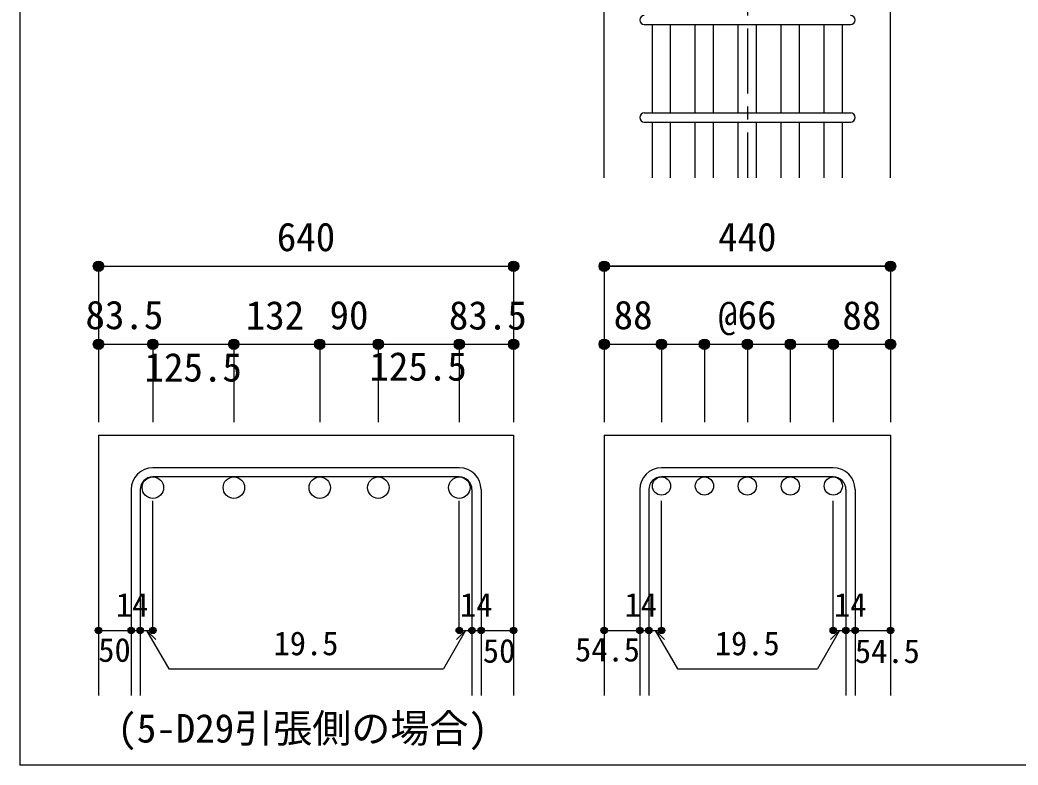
# Model space of a CAD drawing. Units: millimetres at full size, sheet at 1:20. Extents: x -3982 to 3969, y -2797 to 2801.
# Drawn here: x -3982 to -2448, y -2797 to -1651 of the extents above; entities that cross this region are included whole.
import ezdxf
from ezdxf.enums import TextEntityAlignment as Align

# ---------------------------------------------------------------- set-up
doc = ezdxf.new("R2010")
doc.units = ezdxf.units.MM
doc.header["$LTSCALE"] = 20
doc.header["$PDMODE"] = 32
doc.header["$PDSIZE"] = 10
doc.linetypes.add('CHAIN1', pattern=[8, 5, -1, 1, -1])
for name, color, linetype in [('6-1_躯体線', 2, 'Continuous'), ('6-5_梁主筋', 7, 'Continuous'), ('6-6_S.T.P.', 7, 'Continuous'), ('6-7_文字', 7, 'Continuous'), ('6-D_寸法', 4, 'Continuous'), ('F-0_枠', 6, 'Continuous')]:
    doc.layers.add(name, color=color, linetype=linetype)
doc.styles.add('ＭＳ ゴシック', font='')
doc.styles.get('ＭＳ ゴシック').set_extended_font_data('MS Gothic')

msp = doc.modelspace()

# ---------------------------------------------------------------- linework, layer by layer
at = {"layer": '6-1_躯体線'}
for p, q in [((-3083.87, -1893.84), (-3083.87, -1493.84)), ((-3861.15, -2289.67), (-3861.15, -2689.67)), ((-3861.15, -2289.67), (-3223.15, -2289.67)), ((-3223.15, -2289.67), (-3223.15, -2689.67)), ((-3083.87, -2289.67), (-3083.87, -2689.67)), ((-3083.87, -2289.67), (-2643.87, -2289.67)), ((-2643.87, -2289.67), (-2643.87, -2689.67))]:
    msp.add_line(p, q, dxfattribs=at)
msp.add_lwpolyline([(-2643.87, -1893.84), (-2643.87, -1493.84), (-2388.87, -1493.84)], dxfattribs=at)
at = {"layer": '6-5_梁主筋'}
for p, q in [((-3009.87, -1793.84), (-3009.87, -1657.84)), ((-2981.87, -1793.84), (-2981.87, -1657.84)), ((-2943.87, -1793.84), (-2943.87, -1657.84)), ((-2915.87, -1793.84), (-2915.87, -1657.84)), ((-2877.87, -1793.84), (-2877.87, -1657.84)), ((-2849.87, -1793.84), (-2849.87, -1657.84)), ((-2811.87, -1793.84), (-2811.87, -1657.84)), ((-2783.87, -1793.84), (-2783.87, -1657.84)), ((-2745.87, -1793.84), (-2745.87, -1657.84)), ((-2717.87, -1793.84), (-2717.87, -1657.84)), ((-3009.87, -1893.84), (-3009.87, -1807.84)), ((-2981.87, -1893.84), (-2981.87, -1807.84)), ((-2943.87, -1893.84), (-2943.87, -1807.84)), ((-2915.87, -1893.84), (-2915.87, -1807.84)), ((-2877.87, -1893.84), (-2877.87, -1807.84)), ((-2849.87, -1893.84), (-2849.87, -1807.84)), ((-2811.87, -1893.84), (-2811.87, -1807.84)), ((-2783.87, -1893.84), (-2783.87, -1807.84)), ((-2745.87, -1893.84), (-2745.87, -1807.84)), ((-2717.87, -1893.84), (-2717.87, -1807.84))]:
    msp.add_line(p, q, dxfattribs=at)
at = {"layer": '6-5_梁主筋', "color": 3}
for centre, radius in [((-3777.65, -2370.17), 16.5), ((-3653.15, -2370.17), 16.5), ((-3521.15, -2370.17), 16.5), ((-3431.15, -2370.17), 16.5), ((-3306.65, -2370.17), 16.5), ((-2995.87, -2367.67), 14), ((-2929.87, -2367.67), 14), ((-2863.87, -2367.67), 14), ((-2797.87, -2367.67), 14), ((-2731.87, -2367.67), 14)]:
    msp.add_circle(centre, radius, dxfattribs=at)
at = {"layer": '6-6_S.T.P.'}
for p, q in [((-3022.37, -1657.84), (-2705.37, -1657.84)), ((-3022.37, -1793.84), (-2705.37, -1793.84)), ((-3022.37, -1807.84), (-2705.37, -1807.84)), ((-3306.65, -2339.67), (-3777.65, -2339.67)), ((-2731.87, -2339.67), (-2995.87, -2339.67)), ((-3306.65, -2353.67), (-3777.65, -2353.67)), ((-2731.87, -2353.67), (-2995.87, -2353.67)), ((-3811.15, -2373.17), (-3811.15, -2689.67)), ((-3797.15, -2373.17), (-3797.15, -2689.67)), ((-3287.15, -2373.17), (-3287.15, -2689.67)), ((-3273.15, -2373.17), (-3273.15, -2689.67)), ((-3029.37, -2373.17), (-3029.37, -2689.67)), ((-3015.37, -2373.17), (-3015.37, -2689.67)), ((-2712.37, -2373.17), (-2712.37, -2689.67)), ((-2698.37, -2373.17), (-2698.37, -2689.67))]:
    msp.add_line(p, q, dxfattribs=at)
for centre, radius, start, end in [((-3022.37, -1650.84), 7, 90, 270), ((-2705.37, -1650.84), 7, 270, 90), ((-3022.37, -1800.84), 7, 90, 270), ((-2705.37, -1800.84), 7, 270, 90), ((-3777.65, -2373.17), 33.5, 90, 180), ((-3306.65, -2373.17), 33.5, 0, 90), ((-2995.87, -2373.17), 33.5, 90, 180), ((-2731.87, -2373.17), 33.5, 0, 90), ((-3777.65, -2373.17), 19.5, 90, 180), ((-3306.65, -2373.17), 19.5, 0, 90), ((-2995.87, -2373.17), 19.5, 90, 180), ((-2731.87, -2373.17), 19.5, 0, 90)]:
    msp.add_arc(centre, radius, start, end, dxfattribs=at)
at = {"layer": '6-D_寸法', "linetype": 'CHAIN1'}
msp.add_line((-2863.87, -543.84), (-2863.87, -1893.84), dxfattribs=at)
at = {"layer": '6-D_寸法'}
for p, q in [((-3861.15, -2029.67), (-3223.15, -2029.67)), ((-3861.15, -2029.67), (-3861.15, -2149.67)), ((-3861.15, -2029.67), (-3223.15, -2029.67)), ((-3223.15, -2029.67), (-3223.15, -2149.67)), ((-3083.87, -2029.67), (-3083.87, -2149.67)), ((-2643.87, -2029.67), (-3083.87, -2029.67)), ((-3083.87, -2029.67), (-2643.87, -2029.67)), ((-2643.87, -2029.67), (-2643.87, -2149.67)), ((-3861.15, -2149.67), (-3777.65, -2149.67)), ((-3861.15, -2149.67), (-3861.15, -2269.67)), ((-3777.65, -2149.67), (-3777.65, -2269.67)), ((-3777.65, -2149.67), (-3542.15, -2149.67)), ((-3653.15, -2149.67), (-3653.15, -2269.67)), ((-3542.15, -2149.67), (-3306.65, -2149.67)), ((-3521.15, -2149.67), (-3521.15, -2269.67)), ((-3431.15, -2149.67), (-3431.15, -2269.67)), ((-3306.65, -2149.67), (-3306.65, -2269.67)), ((-3306.65, -2149.67), (-3223.15, -2149.67)), ((-3223.15, -2149.67), (-3223.15, -2269.67)), ((-3083.87, -2149.67), (-2995.87, -2149.67)), ((-3083.87, -2149.67), (-3083.87, -2269.67)), ((-2995.87, -2149.67), (-2995.87, -2269.67)), ((-2995.87, -2149.67), (-2863.87, -2149.67)), ((-2929.87, -2149.67), (-2929.87, -2269.67)), ((-2863.87, -2149.67), (-2731.87, -2149.67)), ((-2863.87, -2149.67), (-2863.87, -2269.67)), ((-2797.87, -2149.67), (-2797.87, -2269.67)), ((-2731.87, -2149.67), (-2731.87, -2269.67)), ((-2731.87, -2149.67), (-2643.87, -2149.67)), ((-2643.87, -2149.67), (-2643.87, -2269.67)), ((-3777.65, -2589.67), (-3777.65, -2390.34)), ((-3306.65, -2589.67), (-3306.65, -2390.34)), ((-2995.87, -2589.67), (-2995.87, -2390.34)), ((-2731.87, -2589.67), (-2731.87, -2390.34)), ((-3861.15, -2589.67), (-3811.15, -2589.67)), ((-3811.15, -2589.67), (-3777.65, -2589.67)), ((-3787.4, -2589.67), (-3773.26, -2603.81)), ((-3787.4, -2589.67), (-3753.18, -2648.95)), ((-3296.9, -2589.67), (-3331.12, -2648.95)), ((-3296.9, -2589.67), (-3311.04, -2603.81)), ((-3306.65, -2589.67), (-3223.15, -2589.67)), ((-3287.15, -2589.67), (-3273.15, -2589.67)), ((-3083.87, -2589.67), (-3029.37, -2589.67)), ((-3029.37, -2589.67), (-2995.87, -2589.67)), ((-3005.62, -2589.67), (-2991.48, -2603.81)), ((-3005.62, -2589.67), (-2971.39, -2648.95)), ((-2722.12, -2589.67), (-2756.34, -2648.95)), ((-2722.12, -2589.67), (-2736.26, -2603.81)), ((-2731.87, -2589.67), (-2643.87, -2589.67)), ((-2712.37, -2589.67), (-2698.37, -2589.67)), ((-3753.18, -2648.95), (-3331.12, -2648.95)), ((-2971.39, -2648.95), (-2756.34, -2648.95))]:
    msp.add_line(p, q, dxfattribs=at)
for points in [[(-3223.15, -2029.67), (-3223.15, -2149.67), (-3223.15, -2269.67)], [(-2643.87, -2029.67), (-2643.87, -2149.67), (-2643.87, -2269.67)]]:
    msp.add_lwpolyline(points, dxfattribs=at)
for centre, radius in [((-3861.15, -2029.67), 8), ((-3861.15, -2029.67), 7.2), ((-3861.15, -2029.67), 6.4), ((-3861.15, -2029.67), 5.6), ((-3861.15, -2029.67), 4.8), ((-3223.15, -2029.67), 8), ((-3223.15, -2029.67), 7.2), ((-3223.15, -2029.67), 6.4), ((-3223.15, -2029.67), 5.6), ((-3223.15, -2029.67), 4.8), ((-3083.87, -2029.67), 8), ((-3083.87, -2029.67), 7.2), ((-3083.87, -2029.67), 6.4), ((-3083.87, -2029.67), 5.6), ((-3083.87, -2029.67), 4.8), ((-2643.87, -2029.67), 8), ((-2643.87, -2029.67), 7.2), ((-2643.87, -2029.67), 6.4), ((-2643.87, -2029.67), 5.6), ((-2643.87, -2029.67), 4.8), ((-3861.15, -2029.67), 4), ((-3861.15, -2029.67), 3.2), ((-3861.15, -2029.67), 2.4), ((-3861.15, -2029.67), 1.6), ((-3861.15, -2029.67), 0.8), ((-3223.15, -2029.67), 4), ((-3223.15, -2029.67), 3.2), ((-3223.15, -2029.67), 2.4), ((-3223.15, -2029.67), 1.6), ((-3223.15, -2029.67), 0.8), ((-3083.87, -2029.67), 4), ((-3083.87, -2029.67), 3.2), ((-3083.87, -2029.67), 2.4), ((-3083.87, -2029.67), 1.6), ((-3083.87, -2029.67), 0.8), ((-2643.87, -2029.67), 4), ((-2643.87, -2029.67), 3.2), ((-2643.87, -2029.67), 2.4), ((-2643.87, -2029.67), 1.6), ((-2643.87, -2029.67), 0.8), ((-3861.15, -2149.67), 8), ((-3861.15, -2149.67), 7.2), ((-3861.15, -2149.67), 6.4), ((-3861.15, -2149.67), 5.6), ((-3861.15, -2149.67), 4.8), ((-3861.15, -2149.67), 4), ((-3861.15, -2149.67), 3.2), ((-3861.15, -2149.67), 2.4), ((-3777.65, -2149.67), 8), ((-3777.65, -2149.67), 7.2), ((-3777.65, -2149.67), 6.4), ((-3777.65, -2149.67), 5.6), ((-3777.65, -2149.67), 4.8), ((-3777.65, -2149.67), 4), ((-3777.65, -2149.67), 3.2), ((-3777.65, -2149.67), 2.4), ((-3653.15, -2149.67), 8), ((-3653.15, -2149.67), 7.2), ((-3653.15, -2149.67), 6.4), ((-3653.15, -2149.67), 5.6), ((-3653.15, -2149.67), 4.8), ((-3653.15, -2149.67), 4), ((-3653.15, -2149.67), 3.2), ((-3653.15, -2149.67), 2.4), ((-3521.15, -2149.67), 8), ((-3521.15, -2149.67), 7.2), ((-3521.15, -2149.67), 6.4), ((-3521.15, -2149.67), 5.6), ((-3521.15, -2149.67), 4.8), ((-3521.15, -2149.67), 4), ((-3521.15, -2149.67), 3.2), ((-3521.15, -2149.67), 2.4), ((-3431.15, -2149.67), 8), ((-3431.15, -2149.67), 7.2), ((-3431.15, -2149.67), 6.4), ((-3431.15, -2149.67), 5.6), ((-3431.15, -2149.67), 4.8), ((-3431.15, -2149.67), 4), ((-3431.15, -2149.67), 3.2), ((-3431.15, -2149.67), 2.4), ((-3306.65, -2149.67), 8), ((-3306.65, -2149.67), 7.2), ((-3306.65, -2149.67), 6.4), ((-3306.65, -2149.67), 5.6), ((-3306.65, -2149.67), 4.8), ((-3306.65, -2149.67), 4), ((-3306.65, -2149.67), 3.2), ((-3306.65, -2149.67), 2.4), ((-3223.15, -2149.67), 8), ((-3223.15, -2149.67), 7.2), ((-3223.15, -2149.67), 6.4), ((-3223.15, -2149.67), 5.6), ((-3223.15, -2149.67), 4.8), ((-3223.15, -2149.67), 4), ((-3223.15, -2149.67), 3.2), ((-3223.15, -2149.67), 2.4), ((-3083.87, -2149.67), 8), ((-3083.87, -2149.67), 7.2), ((-3083.87, -2149.67), 6.4), ((-3083.87, -2149.67), 5.6), ((-3083.87, -2149.67), 4.8), ((-3083.87, -2149.67), 4), ((-3083.87, -2149.67), 3.2), ((-3083.87, -2149.67), 2.4), ((-2995.87, -2149.67), 8), ((-2995.87, -2149.67), 7.2), ((-2995.87, -2149.67), 6.4), ((-2995.87, -2149.67), 5.6), ((-2995.87, -2149.67), 4.8), ((-2995.87, -2149.67), 4), ((-2995.87, -2149.67), 3.2), ((-2995.87, -2149.67), 2.4), ((-2929.87, -2149.67), 8), ((-2929.87, -2149.67), 7.2), ((-2929.87, -2149.67), 6.4), ((-2929.87, -2149.67), 5.6), ((-2929.87, -2149.67), 4.8), ((-2929.87, -2149.67), 4), ((-2929.87, -2149.67), 3.2), ((-2929.87, -2149.67), 2.4), ((-2863.87, -2149.67), 8), ((-2863.87, -2149.67), 7.2), ((-2863.87, -2149.67), 6.4), ((-2863.87, -2149.67), 5.6), ((-2863.87, -2149.67), 4.8), ((-2863.87, -2149.67), 4), ((-2863.87, -2149.67), 3.2), ((-2863.87, -2149.67), 2.4), ((-2797.87, -2149.67), 8), ((-2797.87, -2149.67), 7.2), ((-2797.87, -2149.67), 6.4), ((-2797.87, -2149.67), 5.6), ((-2797.87, -2149.67), 4.8), ((-2797.87, -2149.67), 4), ((-2797.87, -2149.67), 3.2), ((-2797.87, -2149.67), 2.4), ((-2731.87, -2149.67), 8), ((-2731.87, -2149.67), 7.2), ((-2731.87, -2149.67), 6.4), ((-2731.87, -2149.67), 5.6), ((-2731.87, -2149.67), 4.8), ((-2731.87, -2149.67), 4), ((-2731.87, -2149.67), 3.2), ((-2731.87, -2149.67), 2.4), ((-2643.87, -2149.67), 8), ((-2643.87, -2149.67), 7.2), ((-2643.87, -2149.67), 6.4), ((-2643.87, -2149.67), 5.6), ((-2643.87, -2149.67), 4.8), ((-2643.87, -2149.67), 4), ((-2643.87, -2149.67), 3.2), ((-2643.87, -2149.67), 2.4), ((-3861.15, -2149.67), 1.6), ((-3861.15, -2149.67), 0.8), ((-3777.65, -2149.67), 1.6), ((-3777.65, -2149.67), 0.8), ((-3653.15, -2149.67), 1.6), ((-3653.15, -2149.67), 0.8), ((-3521.15, -2149.67), 1.6), ((-3521.15, -2149.67), 0.8), ((-3431.15, -2149.67), 1.6), ((-3431.15, -2149.67), 0.8), ((-3306.65, -2149.67), 1.6), ((-3306.65, -2149.67), 0.8), ((-3223.15, -2149.67), 1.6), ((-3223.15, -2149.67), 0.8), ((-3083.87, -2149.67), 1.6), ((-3083.87, -2149.67), 0.8), ((-2995.87, -2149.67), 1.6), ((-2995.87, -2149.67), 0.8), ((-2929.87, -2149.67), 1.6), ((-2929.87, -2149.67), 0.8), ((-2863.87, -2149.67), 1.6), ((-2863.87, -2149.67), 0.8), ((-2797.87, -2149.67), 1.6), ((-2797.87, -2149.67), 0.8), ((-2731.87, -2149.67), 1.6), ((-2731.87, -2149.67), 0.8), ((-2643.87, -2149.67), 1.6), ((-2643.87, -2149.67), 0.8), ((-3861.15, -2589.67), 4), ((-3861.15, -2589.67), 3.6), ((-3861.15, -2589.67), 3.2), ((-3861.15, -2589.67), 2.8), ((-3861.15, -2589.67), 2.4), ((-3861.15, -2589.67), 2), ((-3861.15, -2589.67), 1.6), ((-3861.15, -2589.67), 1.2), ((-3861.15, -2589.67), 0.8), ((-3861.15, -2589.67), 0.4), ((-3811.15, -2589.67), 4), ((-3811.15, -2589.67), 3.6), ((-3811.15, -2589.67), 3.2), ((-3811.15, -2589.67), 2.8), ((-3811.15, -2589.67), 2.4), ((-3811.15, -2589.67), 2), ((-3811.15, -2589.67), 1.6), ((-3811.15, -2589.67), 1.2), ((-3811.15, -2589.67), 0.8), ((-3811.15, -2589.67), 0.4), ((-3797.15, -2589.67), 4), ((-3797.15, -2589.67), 3.6), ((-3797.15, -2589.67), 3.2), ((-3797.15, -2589.67), 2.8), ((-3797.15, -2589.67), 2.4), ((-3797.15, -2589.67), 2), ((-3797.15, -2589.67), 1.6), ((-3797.15, -2589.67), 1.2), ((-3797.15, -2589.67), 0.8), ((-3797.15, -2589.67), 0.4), ((-3777.65, -2589.67), 4), ((-3777.65, -2589.67), 3.6), ((-3777.65, -2589.67), 3.2), ((-3777.65, -2589.67), 2.8), ((-3777.65, -2589.67), 2.4), ((-3777.65, -2589.67), 2), ((-3777.65, -2589.67), 1.6), ((-3777.65, -2589.67), 1.2), ((-3777.65, -2589.67), 0.8), ((-3777.65, -2589.67), 0.4), ((-3306.65, -2589.67), 4), ((-3306.65, -2589.67), 3.6), ((-3306.65, -2589.67), 3.2), ((-3306.65, -2589.67), 2.8), ((-3306.65, -2589.67), 2.4), ((-3306.65, -2589.67), 2), ((-3306.65, -2589.67), 1.6), ((-3306.65, -2589.67), 1.2), ((-3306.65, -2589.67), 0.8), ((-3306.65, -2589.67), 0.4), ((-3287.15, -2589.67), 4), ((-3287.15, -2589.67), 3.6), ((-3287.15, -2589.67), 3.2), ((-3287.15, -2589.67), 2.8), ((-3287.15, -2589.67), 2.4), ((-3287.15, -2589.67), 2), ((-3287.15, -2589.67), 1.6), ((-3287.15, -2589.67), 1.2), ((-3287.15, -2589.67), 0.8), ((-3287.15, -2589.67), 0.4), ((-3273.15, -2589.67), 4), ((-3273.15, -2589.67), 3.6), ((-3273.15, -2589.67), 3.2), ((-3273.15, -2589.67), 2.8), ((-3273.15, -2589.67), 2.4), ((-3273.15, -2589.67), 2), ((-3273.15, -2589.67), 1.6), ((-3273.15, -2589.67), 1.2), ((-3273.15, -2589.67), 0.8), ((-3273.15, -2589.67), 0.4), ((-3223.15, -2589.67), 4), ((-3223.15, -2589.67), 3.6), ((-3223.15, -2589.67), 3.2), ((-3223.15, -2589.67), 2.8), ((-3223.15, -2589.67), 2.4), ((-3223.15, -2589.67), 2), ((-3223.15, -2589.67), 1.6), ((-3223.15, -2589.67), 1.2), ((-3223.15, -2589.67), 0.8), ((-3223.15, -2589.67), 0.4), ((-3083.87, -2589.67), 4), ((-3083.87, -2589.67), 3.6), ((-3083.87, -2589.67), 3.2), ((-3083.87, -2589.67), 2.8), ((-3083.87, -2589.67), 2.4), ((-3083.87, -2589.67), 2), ((-3083.87, -2589.67), 1.6), ((-3083.87, -2589.67), 1.2), ((-3083.87, -2589.67), 0.8), ((-3083.87, -2589.67), 0.4), ((-3029.37, -2589.67), 4), ((-3029.37, -2589.67), 3.6), ((-3029.37, -2589.67), 3.2), ((-3029.37, -2589.67), 2.8), ((-3029.37, -2589.67), 2.4), ((-3029.37, -2589.67), 2), ((-3029.37, -2589.67), 1.6), ((-3029.37, -2589.67), 1.2), ((-3029.37, -2589.67), 0.8), ((-3029.37, -2589.67), 0.4), ((-3015.37, -2589.67), 4), ((-3015.37, -2589.67), 3.6), ((-3015.37, -2589.67), 3.2), ((-3015.37, -2589.67), 2.8), ((-3015.37, -2589.67), 2.4), ((-3015.37, -2589.67), 2), ((-3015.37, -2589.67), 1.6), ((-3015.37, -2589.67), 1.2), ((-3015.37, -2589.67), 0.8), ((-3015.37, -2589.67), 0.4), ((-2995.87, -2589.67), 4), ((-2995.87, -2589.67), 3.6), ((-2995.87, -2589.67), 3.2), ((-2995.87, -2589.67), 2.8), ((-2995.87, -2589.67), 2.4), ((-2995.87, -2589.67), 2), ((-2995.87, -2589.67), 1.6), ((-2995.87, -2589.67), 1.2), ((-2995.87, -2589.67), 0.8), ((-2995.87, -2589.67), 0.4), ((-2731.87, -2589.67), 4), ((-2731.87, -2589.67), 3.6), ((-2731.87, -2589.67), 3.2), ((-2731.87, -2589.67), 2.8), ((-2731.87, -2589.67), 2.4), ((-2731.87, -2589.67), 2), ((-2731.87, -2589.67), 1.6), ((-2731.87, -2589.67), 1.2), ((-2731.87, -2589.67), 0.8), ((-2731.87, -2589.67), 0.4), ((-2712.37, -2589.67), 4), ((-2712.37, -2589.67), 3.6), ((-2712.37, -2589.67), 3.2), ((-2712.37, -2589.67), 2.8), ((-2712.37, -2589.67), 2.4), ((-2712.37, -2589.67), 2), ((-2712.37, -2589.67), 1.6), ((-2712.37, -2589.67), 1.2), ((-2712.37, -2589.67), 0.8), ((-2712.37, -2589.67), 0.4), ((-2698.37, -2589.67), 4), ((-2698.37, -2589.67), 3.6), ((-2698.37, -2589.67), 3.2), ((-2698.37, -2589.67), 2.8), ((-2698.37, -2589.67), 2.4), ((-2698.37, -2589.67), 2), ((-2698.37, -2589.67), 1.6), ((-2698.37, -2589.67), 1.2), ((-2698.37, -2589.67), 0.8), ((-2698.37, -2589.67), 0.4), ((-2643.87, -2589.67), 4), ((-2643.87, -2589.67), 3.6), ((-2643.87, -2589.67), 3.2), ((-2643.87, -2589.67), 2.8), ((-2643.87, -2589.67), 2.4), ((-2643.87, -2589.67), 2), ((-2643.87, -2589.67), 1.6), ((-2643.87, -2589.67), 1.2), ((-2643.87, -2589.67), 0.8), ((-2643.87, -2589.67), 0.4)]:
    msp.add_circle(centre, radius, dxfattribs=at)
at = {"layer": '6-D_寸法', "color": 7}
for p in [(-3861.15, -2029.67), (-3223.15, -2029.67), (-3083.87, -2029.67), (-2643.87, -2029.67), (-3861.15, -2149.67), (-3777.65, -2149.67), (-3653.15, -2149.67), (-3521.15, -2149.67), (-3431.15, -2149.67), (-3306.65, -2149.67), (-3223.15, -2149.67), (-3083.87, -2149.67), (-2995.87, -2149.67), (-2929.87, -2149.67), (-2863.87, -2149.67), (-2797.87, -2149.67), (-2731.87, -2149.67), (-2643.87, -2149.67), (-3861.15, -2589.67), (-3811.15, -2589.67), (-3797.15, -2589.67), (-3777.65, -2589.67), (-3306.65, -2589.67), (-3287.15, -2589.67), (-3273.15, -2589.67), (-3223.15, -2589.67), (-3083.87, -2589.67), (-3029.37, -2589.67), (-3015.37, -2589.67), (-2995.87, -2589.67), (-2731.87, -2589.67), (-2712.37, -2589.67), (-2698.37, -2589.67), (-2643.87, -2589.67)]:
    msp.add_point(p, dxfattribs=at)
at = {"layer": 'F-0_枠'}
for p in [(-3981.92, 2800.77), (3969.4, -2796.83)]:
    msp.add_line(p, (-3981.92, -2796.83), dxfattribs=at)

# ---------------------------------------------------------------- texts
at = {"layer": '6-7_文字', "style": 'ＭＳ ゴシック'}
msp.add_text('(5-D29引張側の場合)', height=43.99, dxfattribs=at).set_placement((-3832.22, -2775.48), align=Align.BOTTOM_LEFT)
at = {"layer": '6-D_寸法', "style": 'ＭＳ ゴシック'}
for s, height, p in [('640', 43.99, (-3587.15, -2019.67)), ('440', 43.99, (-2908.87, -2019.67)), ('83.5', 43.99, (-3881.24, -2139.65)), ('132', 43.99, (-3634.9, -2140.2)), ('90', 43.99, (-3506.08, -2139.95)), ('83.5', 43.99, (-3322.69, -2140.24)), ('88', 43.99, (-3069.46, -2139.65)), ('@66', 43.99, (-2908.87, -2139.67)), ('88', 43.99, (-2717.9, -2140.24)), ('125.5', 43.99, (-3444.78, -2218.85)), ('125.5', 43.99, (-3790.48, -2220.2)), ('14', 36.66, (-3834.46, -2579.6)), ('14', 36.66, (-3305.54, -2579.67)), ('14', 36.66, (-3052.68, -2579.6)), ('14', 36.66, (-2730.76, -2579.67)), ('19.5', 36.66, (-3592.15, -2638.95)), ('19.5', 36.66, (-2913.87, -2638.95)), ('50', 36.66, (-3861.56, -2649.06)), ('50', 36.66, (-3270.44, -2650.37)), ('54.5', 36.66, (-3128.78, -2648.51)), ('54.5', 36.66, (-2698.58, -2650.89))]:
    msp.add_text(s, height=height, dxfattribs=at).set_placement(p, align=Align.BOTTOM_LEFT)

doc.saveas('drawing.dxf')
